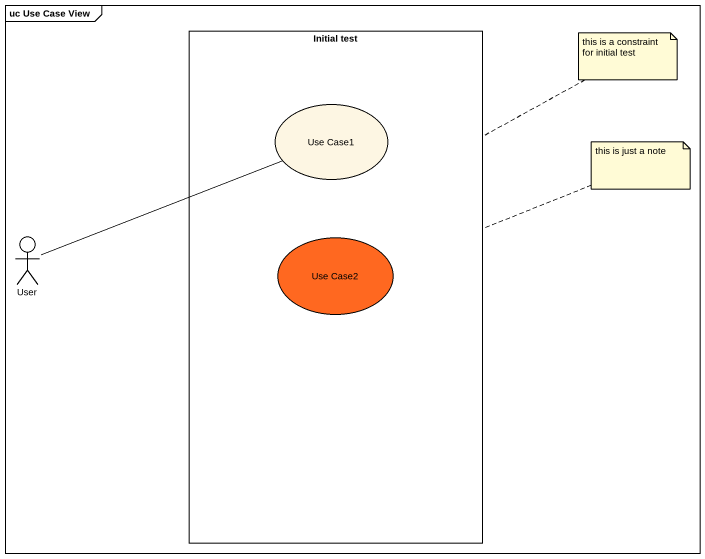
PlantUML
@startuml
mainframe uc Use Case View
rectangle "Initial test" as Initial_test {
  usecase "Use Case1" as Use_Case1
  usecase "Use Case2" as Use_Case2 #FF6820
}
actor User
User -right- Use_Case1
note top of Initial_test : this is a constraint for initial test
note right of Initial_test : this is just a note
@enduml
